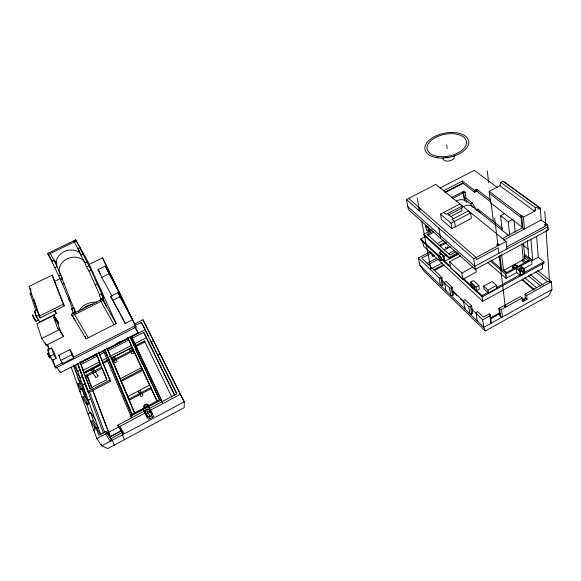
<?xml version="1.0" encoding="UTF-8"?>
<svg xmlns="http://www.w3.org/2000/svg" width="581" height="581" viewBox="0 0 581 581"><rect width="100%" height="100%" fill="white"/><g stroke="black" fill="none" stroke-linecap="round" stroke-linejoin="round"><path stroke-width="0.87" d="M520.787 274.973L520.169 270.775A2.455 1.612 -5.3 0 1 519.675 268.023A2.455 1.612 -5.3 0 1 523.568 268.923L523.953 273.52A2.44 1.612 -5.1 0 1 521.193 275.031L520.14 275.329L516.792 272.496L516.371 268.342L519.726 271.16L520.14 275.329M33.015 315.752L34.432 318.984M428.306 228.333L429.054 232.298L426.403 229.916L425.648 225.958L426.236 225.769A2.179 1.358 -11.2 0 0 427.906 226.851M489.18 191.338L523.336 217.214L524.396 228.994L490.582 202.842L489.18 191.338L499.95 185.724L500.749 182.376L502.957 181.228L505.455 182.848L540.308 208.18L541.158 220.017L547.723 224.898L548.072 230.163L475.265 269.395L408.479 209.639L406.395 199.515L435.873 184.395L506.058 241.435L506.893 249.053M490.182 314.459L491.221 322.005L490.901 323.356L489.856 315.803L490.182 314.459L489.405 313.718L483.319 317.073L477.589 311.59L476.485 312.2L476.144 313.529L477.291 321.039M465.163 307.625L464.815 308.918L463.587 301.459L463.943 300.166L465.025 299.578L471.612 305.882L472.789 313.37L471.707 313.965L469.884 313.842L468.685 306.361L463.587 301.459M444.647 283.245L445.01 282.017L446.07 281.444L452.301 287.413L453.601 294.828L452.541 295.402L450.798 295.301L449.476 287.885L444.647 283.245L445.99 290.631M151.677 414.725L151.539 415.074A2.607 1.779 -31.6 0 1 148.286 416.809L145.519 412.866A2.615 1.779 -31.5 0 1 146.434 409.351A2.615 1.779 -31.5 0 1 149.52 410.738L151.677 414.725L152.44 414.326L151.873 412.837M433.332 254.732L433.775 255.313M537.461 270.361L551.442 281.792L551.95 289.512L548.609 295.802L485.338 330.945L424.406 271.567L419.896 265.277L418.4 258.008L430.492 251.617M106.192 431.32L110.971 438.575L111.334 439.541L110.375 441.226L105.575 433.978L106.555 432.293L106.192 431.32L98.806 435.242L96.185 428.015L94.848 428.72L93.861 430.383L94.834 431.828M88.167 414.522L89.147 412.917L90.447 412.234L95.233 419.446M141.575 367.65L120.144 378.79M149.666 385.021L127.682 396.569L128.219 397.455M132.25 347.38L111.385 358.121L129.352 400.12L151.38 388.522L127.718 337.699M133.289 349.74L133.819 350.583L112.903 361.36L112.394 360.503L133.325 349.711M551.95 289.512L483.755 327.314L419.896 265.277M485.338 330.945L483.755 327.314L482.651 319.782L489.856 315.803M501.556 309.346L522.174 297.959L520.554 296.535L498.876 308.496L499.834 316.071L500.619 316.798L502.492 316.928L501.556 309.346L499.667 309.223L498.876 308.496M522.174 297.959L522.566 301.888L527.011 299.426L526.64 295.489L551.442 281.792M521.687 300.05L525.384 298.009L525.006 294.08L547.622 281.603L535.813 271.901M490.284 318.01L499.682 312.81M490.611 318.853L500.096 313.602M422.561 240.628L423.665 246.206L482.709 301.307L542.632 268.487L542.262 263.425M478.817 285.496L479.34 289.098L476.529 290.638L475.992 287.043L478.817 285.496L473.457 280.601L470.646 282.119L471.198 285.699L463.725 278.778M488.41 292.933L488.025 290.115L496.61 285.431L492.172 281.48L483.632 286.128L484.024 288.939L488.41 292.933L496.966 288.256L496.61 285.431M482.709 301.307L481.947 295.656L487.851 292.432M520.975 274.334L496.406 287.755L496.966 288.256M524.149 272.605L543.961 261.784L538.267 257.238L536.641 236.307M523.96 273.244L524.607 272.888L524.215 268.72L520.837 265.909M468.685 306.361L470.523 306.477L471.612 305.882M473.704 288.779L474.844 288.154L474.626 286.716L472.317 284.588L471.176 285.206L471.394 286.644L473.704 288.779L473.486 287.341L471.176 285.206M527.294 240.592L528.739 257.092L532.683 260.273L538.267 257.238M487.633 262.372L506.058 278.35L516.792 272.496M523.532 268.829L531.92 264.253L531.6 260.048L505.586 274.21L489.834 260.637M519.726 271.16L520.38 270.804M523.568 269.068L524.215 268.72M473.486 287.341L474.626 286.716M460.486 255.923L449.578 261.748L450.638 267.899L462.861 279.243L476.246 272.017L475.723 268.458M449.476 287.885L451.241 287.987L452.301 287.413M506.668 246.969L547.723 224.898M449.578 261.748L461.866 273.041L472.956 267.071M418.4 258.008L439.127 277.936L440.507 285.307L442.221 285.394L443.259 284.835L441.901 277.464L421.697 258.146L431.777 252.808L432.489 256.562L434.559 255.473M501.94 238.769L522.689 227.672L521.615 215.907M503.604 240.127L541.158 220.017M406.395 199.515L473.711 258.77L506.058 241.435M439.127 277.936L440.856 278.023L441.901 277.464M110.971 438.575L122.344 432.511L117.689 425.219L143.979 411.275M432.184 229.829L423.781 234.23L424.007 235.378L449.418 258.618L458.816 253.614M457.719 254.333L444.777 261.232L443.891 256.265L439.635 252.35L441.916 251.137M432.249 268.335L442.526 262.859M433.978 269.795L443.441 264.74M434.181 270.637L444.588 265.081M134.189 324.191L142.948 319.724L184.271 401.812L184.199 407.659L107.739 448.539L101.711 445.845L96.824 438.626L144.8 413.149L147.051 416.94L148.431 416.207L149.876 418.647M151.053 414.812L152.433 414.079L150.203 410.273L180.255 394.317L142.948 319.724M427.137 263.316L436.665 258.255M149.862 409.039L148.525 406.758L153.798 416.555L148.562 419.344L144.93 413.323L145.7 412.917M149.448 410.927L150.21 410.52M504.461 213.561L500.531 215.638L508.288 221.702L513.052 219.168M428.044 264.725L438.386 259.235M443.891 256.265L446.193 255.044M448.488 253.824L454.611 250.571M456.049 251.755L449.963 254.986L427.202 234.325L433.433 231.056M109.584 436.985L121.545 430.623M121.313 430.928L110.201 436.839L92.459 389.866M147.189 417.114L147.952 416.708M523.336 217.214L535.711 210.627L535.493 207.787L500.749 182.376M423.781 234.23L449.215 257.448L457.843 252.851M440.369 246.119L446.687 242.771M93.454 420.499L92.132 421.196L90.476 420.956L95.306 428.168L96.954 428.415L98.262 427.725L93.454 420.499L90.447 412.234M431.901 255.001L433.273 254.275M143.943 408.479L134.625 413.411L106.991 348.222M147.821 406.417L151.706 404.361M153.261 403.541L157.139 401.478L127.617 337.655M444.204 249.932L450.29 246.7M437.304 243.497L443.615 240.171M439.367 245.371L445.7 242.03M438.96 256.846L421.029 240.207L420.789 239.016L425.553 236.518M427.928 235.269L434.276 231.942M476.318 209.894L477.909 209.066L502.587 228.761M440.442 214.149L451.052 223.227L470.617 212.966L471.394 218.376L451.938 228.602L441.371 219.487L440.442 214.149L459.731 204.105L462.098 206.03L462.36 207.795L448.51 215.028M128.815 399.234L150.871 387.636L157.001 400.781M462.309 192.028L463.558 193.015L464.43 198.913L470.675 203.902L472.273 203.067L476.471 209.864L480.175 212.828M86.867 404.848L89.401 403.526L84.673 396.322L81.848 388.544L80.577 389.205L79.626 390.715L80.57 392.153M450.95 216.495L462.04 210.7L461.604 207.809M426.403 229.916L427.006 229.597M83.395 396.99L88.13 404.187L86.547 403.969L81.798 396.779L83.395 396.99L84.673 396.322M464.43 198.913L466.013 198.085L472.273 203.067M90.215 399.198L88.203 400.251L83.482 393.054M462.098 206.03L446.15 214.353L443.833 212.392M451.372 197.693L463.899 191.2L465.156 192.188L466.013 198.085M452.432 198.557L463.384 192.885L464.568 200.939M463.558 193.015L465.156 192.188M98.596 351.992L110.543 381.23L88.617 392.625L87.92 391.543L109.874 380.141L98.625 352.58M157.553 355.129L160.022 353.851M443.412 190.858L462.418 181.061L462.708 183.059L473.827 191.686L477.023 190.031M90.193 388.733L85.734 376.837L102.271 368.303L107.006 380.003M444.712 192.355L462.708 183.059M445.518 192.362L463.108 183.284M80.912 389.553L77.142 383.816L78.704 384.012L79.96 383.358L73.598 365.834M84.637 384.128L82.669 385.145L78.007 377.97M79.553 370.395L77.629 371.382L73.475 364.948M82.553 370.562L99.344 361.934M101.748 360.699L106.541 358.23M109.744 356.589L131.328 345.492M134.523 343.843L146.521 337.677L143.652 332.368L132.381 338.149M439.977 188.019L474.292 170.364L497.307 187.46M86.119 373.089L85.487 371.412L100.644 363.612M102.241 362.791L107.826 359.915M111.015 358.274L132.555 347.184M135.743 345.542L144.516 341.025L144.989 341.889L136.223 346.407M101.159 364.461L86.024 372.254L85.487 371.412M102.757 363.641L107.536 361.179M84.114 373.292L100.629 364.788M81.921 376.793L79.975 377.795L75.334 370.627M101.61 367.221L85.044 375.762L85.734 376.837M151.053 342.006L153.471 340.764M462.418 181.061L474.357 190.292L476.507 189.181L490.647 200.06M473.827 191.686L474.626 192.311L476.776 191.2L490.872 202.086M52.515 360.205L56.175 358.332L53.975 351.89L51.404 347.983L47.758 349.827C49.61 356.313 53.35 361.876 55.623 368.165L136.099 327.074L102.539 257.833L88.719 264.624M116.643 343.371L120.594 341.345M56.684 367.098L60.409 372.675L138.104 332.891L135.344 327.176M78.493 363.902L75.457 365.456L100.709 434.406M80.766 362.74L96.511 354.671M98.908 353.444L103.701 350.989M107.696 348.941L128.481 338.302M131.676 336.668L145.257 329.703L148.453 336.145M112.206 359.821L107.652 349.087L128.205 338.563M80.861 364.556L96.962 356.306M99.373 355.071L104.202 352.594M107.427 350.939L129.164 339.798M49.908 356.298L53.59 354.417L51.404 347.983M60.635 360.489L71.833 354.78L69.923 349.58L58.812 355.231L60.635 360.489L62.654 363.553L73.802 357.867L71.884 352.66L69.923 349.58M134.93 325.636L141.328 322.375L145.257 329.703M54.723 366.814L62.421 362.885L62.654 363.553M73.562 357.206L135.344 325.687L136.099 327.074M88.312 337.757L73.693 313.144L71.427 314.277L86.104 338.876L116.193 323.61L88.283 262.256L75.762 239.851L47.707 253.432C56.996 271.4 65.435 289.868 72.596 308.852M49.145 352.827L47.657 353.575L48.586 356.378L49.632 357.94L51.121 357.184M125.242 323.428L132.475 319.753L117.95 292.628L110.557 296.332L125.242 323.428L121.981 316.899M48.586 356.378L50.075 355.623M46.211 345.237L63.511 336.508L58.637 328.192L57.751 328.635L53.612 317.132L54.483 316.696L53.96 315.243L36.886 323.755L41.73 338.469L46.211 345.237L45.391 342.775M112.474 300.435L119.911 296.702M119.73 297.378L121.276 296.6L105.168 266.062L98.08 269.555L101.733 277.391L112.133 296.187M41.73 338.469L59.182 329.703L58.637 328.192M74.085 312.694L75.552 311.961L72.451 313.152L73.351 313.057L71.623 308.671L73.809 307.581L75.261 311.227M101.348 293.841L99.191 294.916L101.101 299.179L100.542 299.099L103.273 298.089L101.348 293.841L103.788 298.162L91.086 270.15L75.762 239.851M101.828 298.816L103.273 298.089M102.743 298.002L106.17 305.606L102.336 298.816L100.092 299.934L114.007 324.721M73.794 313.377L100.193 300.166M72.051 315.882L103.033 300.37L116.193 323.61M61.477 333.784L57.889 323.893L58.754 323.464L58.223 322.005L53.96 315.243M55.086 310.29L56.299 313.617L39.704 321.889L36.167 316.463L39.348 314.88M39.094 316.253L63.271 304.233L52.137 275.147L29.05 286.448L39.094 316.253L40.176 317.923L64.309 305.918L52.137 275.147M36.073 321.3L38.883 319.899A3.74 0.458 61.8 0 1 38.767 319.928L38.702 319.87M101.733 277.391L108.908 273.84M36.167 316.463L34.49 311.409L37.649 309.84M69.793 297.472L68.384 298.176L70.185 301.161M95.19 284.864L97.288 283.826L101.522 291.371M36.051 310.958L30.168 293.376L31.795 292.577M54.563 281.4L60.257 278.604M60.286 279.868L62.37 278.836L60.809 274.915L54.135 260.23L52.087 261.225M88.704 265.902L86.642 266.911L85.269 263.854M62.813 284.08L64.193 283.397M87.041 267.623L89.031 271.16L91.086 270.15M58.739 275.931L60.809 274.915M86.976 262.089L84.928 263.091L80.832 255.037L77.97 248.639L79.989 247.659M54.672 267.812L56.742 266.795M80.832 255.037L82.88 254.042M48.216 254.739L50.278 253.737L49.77 252.437M76.336 241.115L74.295 242.103L73.729 240.832M520.242 271.516L520.859 271.603A2.447 1.612 -5.3 0 0 523.634 270.085L523.641 269.664A2.447 1.612 -5.3 0 0 520.925 268.393A2.447 1.612 -5.3 0 0 518.782 270.296M118.066 426.178L119.78 426.432L124.428 433.724L122.722 433.47L117.689 425.219M502.957 181.228L540.308 208.18L538.013 209.4L537.803 206.56L535.493 207.787L534.564 211.237L499.95 185.724M548.072 230.163L547.709 226.902L474.815 266.316L407.877 206.705M489.434 193.429L521.811 218.049M522.98 245.037L528.645 249.554M472.658 206.654L508.724 235.53M507.068 234.368L508.419 235.458M524.578 254.405L531.564 260.07M524.687 255.989L529.618 259.99L505.891 272.896L491.519 260.542M470.617 212.966L468.192 210.99L452.112 219.407L454.487 221.426L455.351 226.808M524.185 257.681L528.405 261.116M522.442 259.242L525.936 262.104M549.074 281.32L549.532 281.698L546.118 231.085M521.426 260.157L524.774 262.91M530.032 274.232L543.279 285.256M512.718 267.398A2.411 1.583 -5.7 0 0 513.154 268.553L513.052 267.58A2.411 1.583 -5.7 0 1 513.568 265.335A2.411 1.583 -5.7 0 1 516.93 265.473L518.136 266.483M528.441 275.793L540.918 286.215M513.052 267.58L514.258 268.596M524.796 277.827L536.517 287.711M447.45 213.677L453.42 218.717M32.848 314.96L32.601 314.757A3.74 0.465 61.8 0 0 33.567 317.698L34.025 318.562A3.74 0.465 61.8 0 0 35.71 321.133L35.949 321.329A3.74 0.465 61.8 0 0 36.073 321.053M33.153 315.781L33.509 316.173M522.079 279.127L534.52 289.679M522.166 280.027L533.91 289.999M503.349 269.606L506.763 272.533M525.006 294.08L526.64 295.489M525.384 298.009L527.011 299.426M408.566 198.404L476.093 257.492L476.391 259.584L498.28 247.84L498.934 253.338M425.648 225.958L430.782 230.555M428.524 229.488L430.383 231.158M483.632 286.128L488.025 290.115M470.646 282.119L475.992 287.043M420.789 239.016L438.561 255.473M442.962 259.547L450.268 266.316M473.566 287.893L481.947 295.656M442.279 259.925L482.121 296.898L544.056 263.048L543.961 261.784M442.09 280.594L444.69 283.1M453.158 291.241L464.234 301.88M472.048 309.397L476.609 313.776M476.144 313.529L482.651 319.782M452.962 291.597L457.487 295.954M460.726 299.062L463.311 301.554M34.751 319.499L35.448 320.342L35.448 319.833M47.657 353.575L48.354 354.621M92.132 421.196L96.954 428.415M96.185 428.015L101.014 435.242M47.758 349.827L48.622 351.127M53.59 354.417L56.175 358.332M106.555 432.293L111.334 439.541M81.848 388.544L86.547 395.741M78.704 384.012L83.403 391.187L84.644 390.548L79.96 383.358M58.812 355.231L59.618 356.451M34.49 311.409L35.368 312.76M30.168 293.376L31.011 294.683M71.833 354.78L73.802 357.867M59.182 329.703L63.511 336.508M53.612 317.132L57.889 323.893M54.483 316.696L58.754 323.464M54.156 310.203L56.299 313.617M92.582 372.421L95.451 376.989M95.531 371.905L97.906 375.718M470.675 203.902L472.542 206.923M131.531 417.695L103.295 350.713M131.495 417.717L130.594 416.257L161.184 400.048L131.291 336.45M109.874 380.141L110.543 381.23M63.271 304.233L64.309 305.918M71.427 314.277L75.072 320.247M71.623 308.671L72.923 310.813M47.707 253.432L52.733 261.864M107.144 348.237L107.652 349.087M144.175 411.057L143.275 409.54L144.93 413.323M54.316 260.106L56.597 263.934M57.032 265.045L50.213 253.563L74.215 241.928L79.844 251.951M111.385 358.121L111.893 358.978M148.278 413.294L150.123 416.424M151.416 415.422L152.491 417.252M110.557 296.332L119.345 312.15M120.223 313.733L121.102 315.316M98.08 269.555L100.237 273.455M134.959 327.147L138.104 332.891M117.95 292.628L130.478 315.628M105.168 266.062L117.464 288.713M180.255 394.317L184.271 401.812L101.711 445.845L101.109 444.196M36.85 317.153L36.392 316.289A3.74 0.458 61.8 0 1 35.296 313.377M150.45 340.175L154.844 349.028M155.643 350.641L176.806 393.315M141.328 322.375L176.755 393.882L149.375 408.414L150.203 410.273M146.913 338.483L161.213 367.562M162.012 369.175L174.721 395.022M143.652 332.368L174.561 395.283M144.516 341.025L171.794 397.026M102.539 257.833L135.344 325.687M131.466 336.13L162.143 401.449M130.057 336.581L159.441 399.474M130.064 336.995L159.412 399.851L131.524 414.623L104.13 349.196M135.772 349.878L141.989 363.212M102.336 298.816L103.033 300.37M89.031 271.16L99.852 295.242M112.903 361.476L120.26 378.812M120.964 380.461L134.974 413.49M105.655 351.265L115.394 374.469M116.091 376.125L117.137 378.616M117.834 380.272L132.098 414.253M104.638 349.566L132.09 415.016M100.644 364.28L96.468 353.945L80.258 362.246L84.499 373.554M96.134 353.662L106.672 379.756L89.815 388.5L79.88 361.985M93.316 356.313L93.635 357.119M85.109 336.384L86.104 338.876M59.378 272.075L75.712 313.181M74.673 312.041L75.298 313.602M122.344 432.511L122.722 433.47M122.446 434.784L124.443 439.846M83.039 361.578L83.344 362.391M112.365 440.158L114.334 445.351M87.288 375.609L92.052 388.195M92.684 389.873L110.448 436.854M87.07 375.602L91.827 388.188M89.612 392.059L104.689 432.533M77.847 363.568L88.617 392.625M78.442 365.798L103.418 433.208M77.469 363.328L87.92 391.543M86.003 402.451L89.91 413.251M94.725 426.556L95.647 429.105M71.165 367.156L96.824 438.626M59.821 370.954L60.409 372.675M30.103 288.096L30.967 290.653M33.843 299.179L40.176 317.923M47.613 344.242L49.044 348.513M52.762 359.617L54.767 365.602M47.322 344.671L48.971 349.609M48.935 355.841L49.632 357.94M417.187 197.983L419.605 210.46M421.683 221.15L430.949 268.901M426.251 225.639L426.389 226.343M440.856 278.023L442.221 285.394M439.635 252.35L440.086 254.827M438.844 228.079L440.688 238.457M451.241 287.987L452.541 295.402M449.215 257.448L449.418 258.618M451.052 223.227L451.938 228.602M461.866 273.041L462.861 279.243M470.523 306.477L471.707 313.965M446.651 145.039L447.203 148.576M476.485 312.2L476.74 313.863M473.711 258.77L475.265 269.395M477.909 209.066L478.069 210.278M474.357 190.292L474.626 192.311M476.507 189.181L476.776 191.2M499.667 309.223L500.619 316.798M487.241 170.807L488.672 182.688M491.105 202.805L493.363 221.521M499.98 255.691L501.628 269.628M494.707 218.398L497.902 245.226M499.181 255.952L505.223 306.717M501.708 254.761L503.531 270.455L524.955 258.821L523.496 243.018M505.623 274.188L506.058 278.35M500.531 215.638L502.238 230.795M506.153 275.147L506.291 276.411M508.288 221.702L509.704 235.138M516.93 265.473L517.025 266.454A2.411 1.583 -5.7 0 0 516.589 266.178M514.025 220.54L515.187 232.211M522.675 271.204L523.002 274.631M521.789 243.94L523.27 259.736M520.961 215.413L522.043 227.171M530.925 239.379L532.683 260.273M544.775 211.208L545.755 225.668M546.685 230.374A0.792 0.494 -5 0 1 546.358 230.548M426.461 226.808A2.179 1.358 -11.2 0 1 426.367 226.467L426.418 226.103A2.179 1.358 -11.2 0 1 426.614 225.748M447.66 246.7A1.271 0.821 -10 0 1 446.833 248.051A1.271 0.821 -10 0 1 445.366 247.215M444.886 241.471A1.285 0.821 -10.1 0 1 444.61 241.376M456.695 200.932A11.576 7.865 -48.7 0 1 466.957 202.718M463.609 206.553A11.7 7.873 -48.5 0 1 473.566 207.7M442.562 255.923A2.237 0.748 61.4 0 1 442.86 256.417L443.114 256.94A2.237 0.748 61.4 0 1 443.31 257.448M443.063 259.467A3.188 1.068 61.4 0 0 443.731 259.584L443.928 259.358A3.188 1.068 61.4 0 0 443.506 257.005L443.143 256.257A3.188 1.068 61.4 0 0 440.674 253.984L440.485 254.224A3.188 1.068 61.4 0 0 440.42 254.631M97.325 375.326A1.387 0.871 -31.3 0 1 97.775 376.488A1.387 0.871 -31.3 0 1 96.039 377.381A1.387 0.871 -31.3 0 1 95.589 376.219M143.623 407.245A2.578 1.743 -31.3 0 1 145.192 404.441A2.578 1.743 -31.3 0 1 148.177 404.834L148.692 405.727A2.578 1.743 -31.3 0 0 148.032 405.088M142.192 394.143A1.438 0.959 -30.8 0 1 142.897 394.957A1.438 0.959 -30.8 0 1 141.967 396.119L141.277 396.336A1.438 0.959 -30.8 0 1 140.282 395.378M140.544 393.686A1.445 0.959 -30.8 0 1 140.203 393.831M145.954 407.099A1.474 0.995 -31.3 0 1 144.647 405.981A1.474 0.995 -31.3 0 1 146.906 405.03A1.474 0.995 -31.3 0 1 146.31 406.954M133.238 351.868A1.351 0.857 -29 0 1 133.746 352.972A1.351 0.857 -29 0 1 132.047 353.851A1.351 0.857 -29 0 1 131.538 352.747M115.437 359.283A1.365 0.857 -29.9 0 1 115.241 359.545M114.675 359.966A1.365 0.857 -29.9 0 1 114.029 360.169M132.381 350.554A1.358 0.857 -29 0 1 132.185 350.808M131.633 351.222A1.358 0.857 -29 0 1 130.979 351.432M149.971 410.898A2.615 1.779 -31.5 0 1 149.913 411.413L149.702 411.944A2.615 1.779 -31.5 0 1 146.434 413.679L145.918 413.534A2.615 1.779 -31.5 0 1 146.005 410.614A2.615 1.779 -31.5 0 1 149.593 410.055M116.374 360.569A1.365 0.857 -30 0 1 116.861 361.687A1.365 0.857 -30 0 1 115.147 362.573A1.365 0.857 -30 0 1 114.668 361.447M56.88 266.12A13.661 11.162 -17.8 0 1 63.271 252.052A13.661 11.162 -17.8 0 1 80.113 253.185M60.112 274.167A13.828 11.228 -18.3 0 1 67.498 258.676A13.828 11.228 -18.3 0 1 85.175 262.699M78.45 311.939A14.91 11.576 -20.9 0 1 96.678 302.338M82.713 309.23A12.477 9.688 -20.9 0 1 92.64 304.262M38.528 319.732A3.74 0.458 61.8 0 1 37.329 317.989M454.073 155.962A5.795 3.268 -10.9 0 1 448.968 160.973A5.795 3.268 -10.9 0 1 443.042 157.749M448.314 157.211A7.422 4.161 -10.9 0 1 445.162 157.32M431.53 268.349C430.201 270.143 429.918 266.962 431.53 268.349M438.481 255.153L438.292 255.386A3.196 1.06 61.4 0 0 438.72 257.732L439.083 258.472A3.196 1.06 61.4 0 0 441.538 260.753L441.727 260.528A3.196 1.06 61.4 0 0 441.306 258.175L440.935 257.427A3.196 1.06 61.4 0 0 438.481 255.153M438.938 255.989L438.808 256.156A2.237 0.741 61.4 0 0 439.105 257.797L439.359 258.32A2.237 0.741 61.4 0 0 441.081 259.91L441.211 259.751A2.237 0.741 61.4 0 0 440.914 258.109L440.659 257.586A2.237 0.741 61.4 0 0 438.938 255.989M142.374 369.269L120.863 380.475L121.385 381.354L142.875 370.162L142.345 369.305M524.44 299.527L524.273 299.462A0.748 0.508 -4.3 0 0 523.241 300.036L523.684 300.428A0.748 0.508 -4.3 0 0 524.716 299.854L524.44 299.527M162.426 402.263L161.184 400.048L162.389 402.284M549.081 282.112A0.748 0.501 -3.3 0 0 550.272 281.734A0.748 0.501 -3.3 0 0 549.241 281.248A0.748 0.501 -3.3 0 0 549.081 282.112M504.686 306.615A0.748 0.516 -5.3 0 0 505.891 306.238A0.748 0.516 -5.3 0 0 504.889 305.722A0.748 0.516 -5.3 0 0 504.686 306.615M545.043 225.428A1.089 0.668 -5.1 0 0 546.772 224.876A1.089 0.668 -5.1 0 0 545.276 224.259A1.089 0.668 -5.1 0 0 545.043 225.428M418.945 210.017A0.988 0.603 -11.8 0 0 420.375 209.276A0.988 0.603 -11.8 0 0 418.894 208.971A0.988 0.603 -11.8 0 0 418.945 210.017M497.147 245.284A1.089 0.697 -7.2 0 0 498.905 244.724A1.089 0.697 -7.2 0 0 497.452 244.064A1.089 0.697 -7.2 0 0 497.147 245.284M514.134 267.289A1.38 0.908 -5.7 0 0 516.356 266.585A1.38 0.908 -5.7 0 0 514.49 265.713A1.38 0.908 -5.7 0 0 514.134 267.289M520.736 270.405A0.77 0.508 -5.3 0 0 521.97 270.012A0.77 0.508 -5.3 0 0 520.925 269.519A0.77 0.508 -5.3 0 0 520.736 270.405M92.524 371.288A1.402 0.871 -31.1 0 0 94.1 369.618A1.402 0.871 -31.1 0 0 91.965 369.872A1.402 0.871 -31.1 0 0 92.524 371.288M139.331 393.017A1.445 0.959 -30.7 0 0 140.907 391.245A1.445 0.959 -30.7 0 0 138.656 391.492A1.445 0.959 -30.7 0 0 139.331 393.017M130.493 350.561A1.358 0.857 -29 0 0 131.989 348.956A1.358 0.857 -29 0 0 129.868 349.217A1.358 0.857 -29 0 0 130.493 350.561M147.392 412.292A0.821 0.559 -31.5 0 0 148.278 411.268A0.821 0.559 -31.5 0 0 147 411.406A0.821 0.559 -31.5 0 0 147.392 412.292M113.52 359.312A1.373 0.857 -29.9 0 0 115.045 357.685A1.373 0.857 -29.9 0 0 112.925 357.94A1.373 0.857 -29.9 0 0 113.52 359.312M437.268 157.749A22.231 12.295 -11.1 0 0 468.685 141.394A22.231 12.295 -11.1 0 0 434.457 136.615A22.231 12.295 -11.1 0 0 437.268 157.749M438.154 156.463A20.023 11.075 -11.1 0 0 466.492 141.757A20.023 11.075 -11.1 0 0 435.685 137.414A20.023 11.075 -11.1 0 0 438.154 156.463"/></g></svg>
